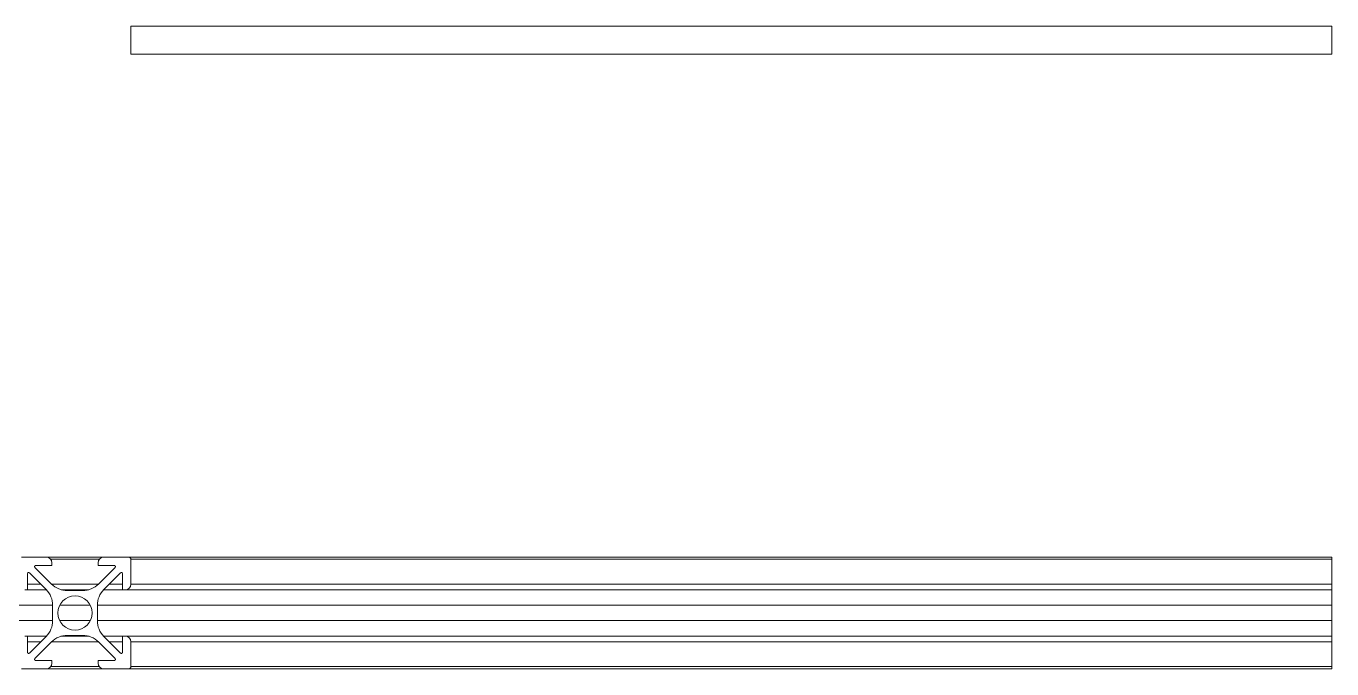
# Model space of a CAD drawing. Header units: millimetres. Extents: x -331 to 5585, y -2655 to 1513.
# Drawn here: x 410.3 to 644.1, y 1398.3 to 1513.3 of the extents above; entities that cross this region are included whole.
import ezdxf

# ---------------------------------------------------------------- set-up
doc = ezdxf.new("R2010")
doc.units = ezdxf.units.MM

msp = doc.modelspace()

# ---------------------------------------------------------------- linework, layer by layer
at = {"color": 7, "linetype": 'Continuous', "lineweight": 15}
for p, q in [((429.1, 1513.32), (644.1, 1513.32)), ((429.1, 1513.32), (429.1, 1508.32)), ((644.1, 1513.32), (644.1, 1508.32)), ((429.1, 1508.32), (644.1, 1508.32)), ((413.95, 1418.32), (409.5, 1418.32)), ((412.05, 1416.82), (414.95, 1416.82)), ((413.95, 1418.32), (424.25, 1418.32)), ((414.95, 1417.32), (414.95, 1416.82)), ((423.25, 1416.82), (423.25, 1417.32)), ((423.25, 1416.82), (426.14, 1416.82)), ((428.7, 1418.32), (424.25, 1418.32)), ((428.7, 1418.32), (644.1, 1418.32)), ((429.1, 1413.47), (429.1, 1417.92)), ((644.1, 1417.92), (644.1, 1418.32)), ((644.1, 1413.47), (644.1, 1417.92)), ((410.6, 1412.47), (410.6, 1415.37)), ((410.94, 1415.51), (413.93, 1412.52)), ((414.9, 1413.49), (411.91, 1416.48)), ((426.28, 1416.48), (423.3, 1413.49)), ((424.27, 1412.52), (427.26, 1415.51)), ((427.6, 1415.37), (427.6, 1412.47)), ((410.6, 1412.47), (410.1, 1412.47)), ((410.6, 1412.47), (413.97, 1412.47)), ((416.64, 1412.47), (421.55, 1412.47)), ((420.47, 1412.32), (417.73, 1412.32)), ((424.22, 1412.47), (427.6, 1412.47)), ((428.1, 1412.47), (427.6, 1412.47)), ((428.1, 1412.47), (644.1, 1412.47)), ((644.1, 1412.47), (644.1, 1413.47)), ((644.1, 1409.69), (644.1, 1412.52)), ((415.1, 1409.69), (415.1, 1406.95)), ((423.1, 1406.95), (423.1, 1409.69)), ((644.1, 1406.95), (644.1, 1409.69)), ((644.1, 1404.12), (644.1, 1406.95)), ((410.1, 1404.17), (410.6, 1404.17)), ((410.6, 1401.28), (410.6, 1404.17)), ((410.6, 1404.17), (413.97, 1404.17)), ((413.93, 1404.12), (410.94, 1401.14)), ((411.91, 1400.16), (414.9, 1403.15)), ((416.64, 1404.17), (421.55, 1404.17)), ((417.73, 1404.32), (420.47, 1404.32)), ((423.3, 1403.15), (426.28, 1400.16)), ((424.22, 1404.17), (427.6, 1404.17)), ((427.26, 1401.14), (424.27, 1404.12)), ((427.6, 1404.17), (428.1, 1404.17)), ((427.6, 1404.17), (427.6, 1401.28)), ((428.1, 1404.17), (644.1, 1404.17)), ((429.1, 1398.72), (429.1, 1403.17)), ((644.1, 1403.17), (644.1, 1404.17)), ((644.1, 1398.72), (644.1, 1403.17)), ((409.5, 1398.32), (413.95, 1398.32)), ((414.95, 1399.82), (412.05, 1399.82)), ((424.25, 1398.32), (413.95, 1398.32)), ((414.95, 1399.82), (414.95, 1399.32)), ((423.25, 1399.32), (423.25, 1399.82)), ((426.14, 1399.82), (423.25, 1399.82)), ((424.25, 1398.32), (428.7, 1398.32)), ((644.1, 1398.32), (428.7, 1398.32)), ((644.1, 1398.32), (644.1, 1398.72))]:
    msp.add_line(p, q, dxfattribs=at)
at = {"color": 8, "linetype": 'Continuous', "lineweight": 15}
for p, q in [((423.45, 1417.92), (414.75, 1417.92)), ((644.1, 1417.92), (429.1, 1417.92)), ((410.6, 1413.47), (412.97, 1413.47)), ((414.92, 1413.47), (423.27, 1413.47)), ((425.22, 1413.47), (427.6, 1413.47)), ((429.1, 1413.47), (644.1, 1413.47)), ((415.1, 1409.69), (194.1, 1409.69)), ((421.82, 1409.69), (416.37, 1409.69)), ((644.1, 1409.69), (423.1, 1409.69)), ((194.1, 1406.95), (415.1, 1406.95)), ((416.37, 1406.95), (421.82, 1406.95)), ((423.1, 1406.95), (644.1, 1406.95)), ((412.97, 1403.17), (410.6, 1403.17)), ((423.27, 1403.17), (414.92, 1403.17)), ((427.6, 1403.17), (425.22, 1403.17)), ((644.1, 1403.17), (429.1, 1403.17)), ((414.75, 1398.72), (423.45, 1398.72)), ((429.1, 1398.72), (644.1, 1398.72))]:
    msp.add_line(p, q, dxfattribs=at)
at = {"color": 7, "linetype": 'Continuous', "lineweight": 15}
msp.add_circle((419.1, 1408.32), 3.05, dxfattribs=at)
for centre, radius, start, end in [((412.05, 1416.62), 0.2, 90, 225), ((413.95, 1417.32), 1, 0, 90), ((424.25, 1417.32), 1, 90, 180), ((426.14, 1416.62), 0.2, 315, 90), ((428.7, 1417.92), 0.4, 0, 90), ((410.8, 1415.37), 0.2, 45, 180), ((427.4, 1415.37), 0.2, 0, 135), ((411.1, 1409.69), 4, 0, 45), ((417.73, 1416.32), 4, 225, 270), ((420.47, 1416.32), 4, 270, 315), ((427.1, 1409.69), 4, 135, 180), ((428.1, 1413.47), 1, 270, 0), ((411.1, 1406.95), 4, 315, 0), ((427.1, 1406.95), 4, 180, 225), ((417.73, 1400.32), 4, 90, 135), ((420.47, 1400.32), 4, 45, 90), ((428.1, 1403.17), 1, 360, 90), ((410.8, 1401.28), 0.2, 180, 315), ((412.05, 1400.02), 0.2, 135, 270), ((426.14, 1400.02), 0.2, 270, 45), ((427.4, 1401.28), 0.2, 225, 360), ((413.95, 1399.32), 1, 270, 360), ((424.25, 1399.32), 1, 180, 270), ((428.7, 1398.72), 0.4, 270, 360)]:
    msp.add_arc(centre, radius, start, end, dxfattribs=at)

doc.saveas('drawing.dxf')
